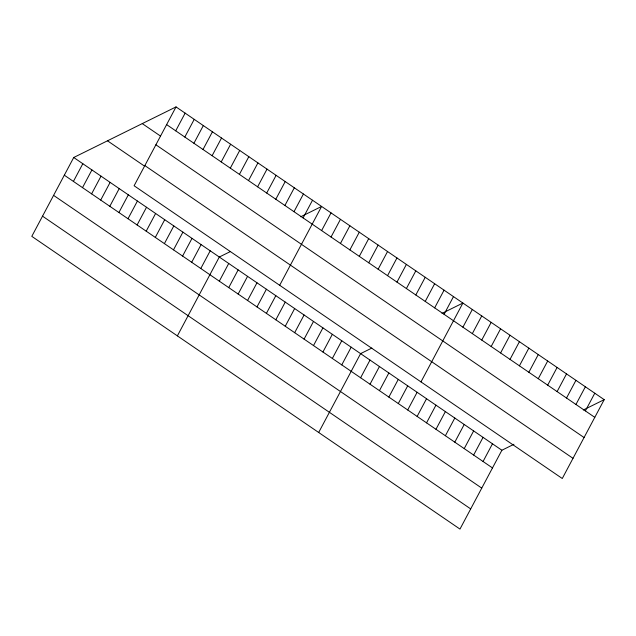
<?xml version="1.0" encoding="UTF-8"?>
<svg xmlns="http://www.w3.org/2000/svg" width="636" height="636" viewBox="0 0 636 636"><rect width="100%" height="100%" fill="white"/><g stroke="black" fill="none" stroke-linecap="round" stroke-linejoin="round"><path stroke-width="0.95" d="M176.029 106.912L134.109 185.76L562.272 478.503L604.2 399.654L176.029 106.912L73.728 157.497L31.8 236.346L459.971 529.088L501.891 450.24L513.952 444.278M73.418 181.411L82.823 163.714M82.513 187.636L91.926 169.939M91.616 193.853L101.021 176.156M100.711 200.078L110.123 182.381M109.813 206.295L119.218 188.598M118.908 212.519L128.321 194.823M128.011 218.736L137.416 201.04M175.719 130.825L185.132 113.129M137.106 224.961L146.519 207.264M184.822 137.05L194.226 119.353M146.201 231.178L155.613 213.481M193.916 143.267L203.329 125.57M155.303 237.403L164.716 219.706M203.019 149.492L212.424 131.795M164.398 243.62L173.811 225.923M212.114 155.709L221.527 138.012M173.501 249.845L182.906 232.148M221.217 161.934L230.622 144.237M182.596 256.062L192.008 238.365M230.311 168.15L239.724 150.454M191.698 262.286L201.103 244.59M239.414 174.375L248.819 156.679M200.793 268.503L210.206 250.807M248.509 180.592L257.922 162.896M177.38 335.88L219.301 257.024L230.558 251.466M257.612 186.817L267.017 169.12M219.317 281.168L228.721 263.471M266.707 193.034L276.119 175.337M228.737 287.607L238.142 269.91M275.809 199.259L285.214 181.562M284.904 205.476L294.317 187.779M238.15 294.047L247.563 276.35M293.999 211.701L303.412 194.004M247.571 300.486L256.984 282.789M303.102 217.917L312.515 200.221M256.992 306.926L266.405 289.229M279.681 285.294L321.609 206.446L300.709 216.773M266.412 313.365L275.825 295.668M321.617 230.582L331.03 212.885M275.833 319.805L285.238 302.108M331.038 237.021L340.451 219.325M285.254 326.244L294.659 308.547M340.459 243.461L349.872 225.764M294.675 332.684L304.08 314.987M349.88 249.9L359.284 232.204M304.088 339.131L313.5 321.434M359.3 256.34L368.705 238.643M313.508 345.571L322.921 327.874M368.721 262.779L378.126 245.083M322.929 352.01L332.342 334.313M378.134 269.219L387.547 251.522M332.35 358.45L341.763 340.753M387.555 275.658L396.967 257.962M341.771 364.889L351.183 347.192M396.975 282.106L406.388 264.409M318.676 432.488L360.596 353.632L371.853 348.067M406.396 288.545L415.809 270.849M360.612 377.768L370.017 360.071M415.817 294.985L425.23 277.288M370.033 384.208L379.438 366.511M425.238 301.424L434.642 283.728M379.446 390.647L388.858 372.95M434.658 307.864L444.063 290.167M388.866 397.087L398.279 379.39M444.079 314.303L453.484 296.607M398.287 403.534L407.7 385.837M420.976 381.902L462.905 303.046L442.004 313.381M407.708 409.974L417.121 392.277M462.913 327.182L472.325 309.486M417.129 416.413L426.533 398.716M472.333 333.622L481.746 315.925M426.549 422.853L435.954 405.156M481.754 340.061L491.167 322.365M435.97 429.292L445.375 411.595M491.175 346.509L500.58 328.812M445.383 435.732L454.796 418.035M500.596 352.948L510 335.252M454.804 442.171L464.216 424.474M510.016 359.388L519.421 341.691M464.224 448.611L473.637 430.914M519.429 365.827L528.842 348.13M473.645 455.05L483.058 437.353M528.85 372.267L538.263 354.57M483.066 461.49L492.471 443.793M538.271 378.706L547.683 361.01M547.691 385.146L557.104 367.449M557.112 391.585L566.525 373.889M566.533 398.025L575.938 380.328M575.954 404.464L585.359 386.768M585.374 410.912L594.779 393.215M583.299 409.989L604.2 399.654M166.624 124.608L594.787 417.351M142.273 123.607L160.471 136.048M155.892 144.785L584.063 437.528M144.833 165.583L573.004 458.325M107.484 140.802L143.879 165.686M73.728 157.497L501.891 450.24M64.316 175.194L492.487 467.937M53.583 195.371L481.754 488.114M42.532 216.168L470.696 508.911"/></g></svg>
